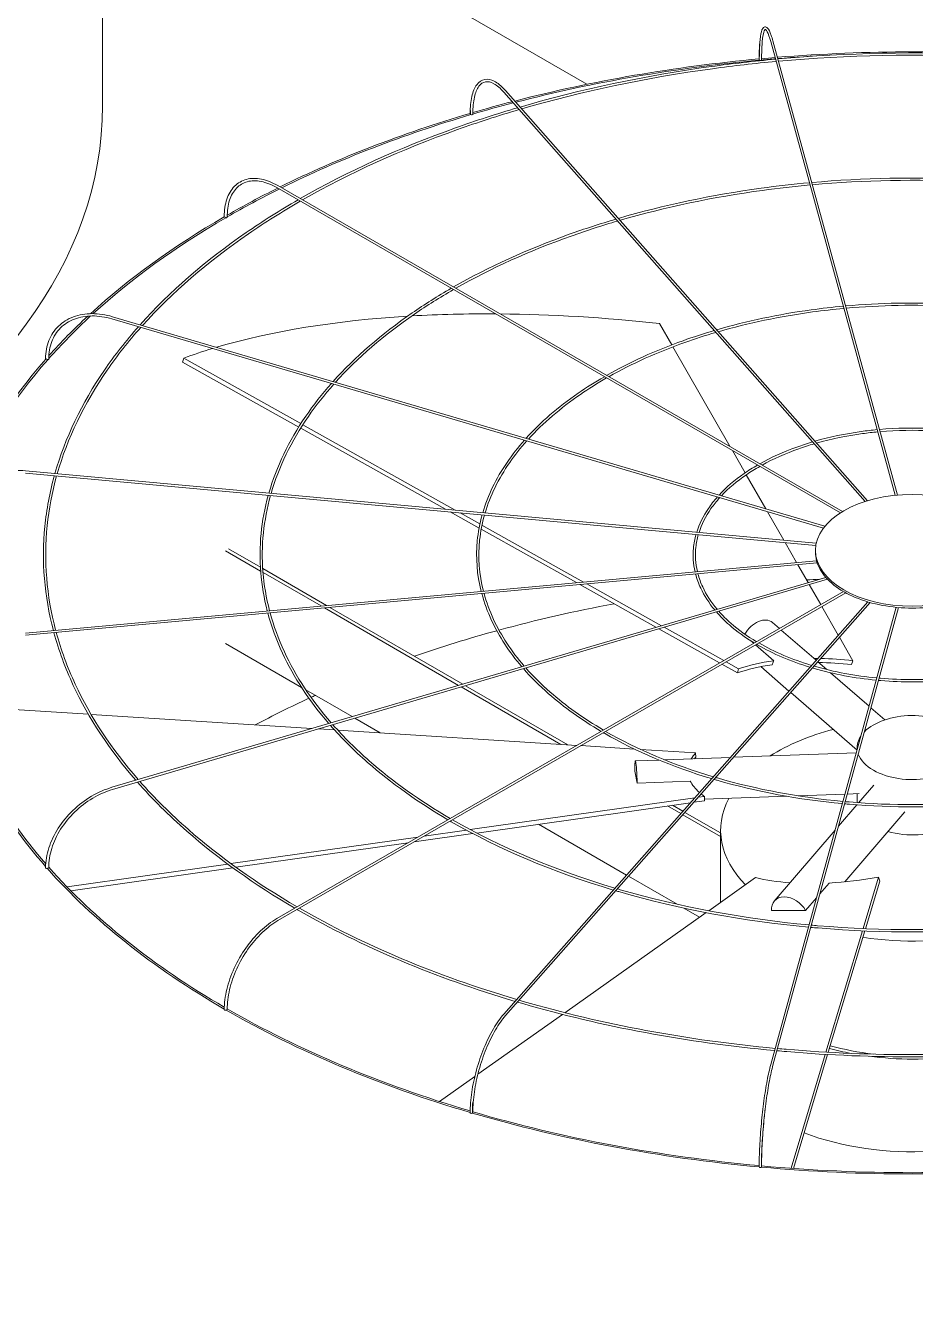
# Model space of a CAD drawing. Header units: millimetres. Extents: x -312439 to 477422, y -331570 to 212570.
# Drawn here: x 365807 to 366767, y 105872 to 107253 of the extents above; entities that cross this region are included whole.
import ezdxf

# ---------------------------------------------------------------- set-up
doc = ezdxf.new("R2010")
doc.units = ezdxf.units.MM

msp = doc.modelspace()

# ---------------------------------------------------------------- linework, layer by layer
at = {"color": 3, "linetype": 'Continuous', "lineweight": 0, "extrusion": (-1.11022e-16, 0.816497, 0.57735)}
for p, q in [((365890.239, 107165.917), (365890.239, 107728.805)), ((365890.239, 107490.899), (366412.892, 107189.145)), ((366745.519, 106745.569), (366611.164, 107235.327)), ((366613.526, 107235.975), (366747.994, 106745.807)), ((366715.683, 106739.705), (366325.006, 107182.387)), ((366713.119, 106738.908), (366323.169, 107180.766)), ((366078.268, 107077.659), (366686.319, 106726.6)), ((366688.684, 106728.063), (366079.493, 107079.78)), ((365900.381, 106935.974), (366668.007, 106710.158)), ((366669.643, 106712.23), (365901.073, 106938.324)), ((366504.465, 106907.978), (366491.255, 106931.039)), ((365976.632, 106889.422), (365977.867, 106893.71)), ((365977.867, 106893.71), (366104.192, 106822.907)), ((366567.43, 106798.069), (366505.698, 106905.827)), ((366101.865, 106819.231), (365976.632, 106889.422)), ((366260.136, 106730.523), (366104.004, 106818.032)), ((366106.332, 106821.707), (366270.753, 106729.552)), ((366583.594, 106769.855), (366569.851, 106793.843)), ((365806.955, 106769.503), (366659.809, 106691.516)), ((366660.266, 106693.934), (365807.178, 106771.943)), ((366605.856, 106730.995), (366584.815, 106767.722)), ((366296.491, 106710.147), (366265.381, 106727.583)), ((366625.253, 106697.135), (366607.615, 106727.924)), ((366275.997, 106726.613), (366297.384, 106714.626)), ((366299.622, 106713.371), (366409.094, 106652.014)), ((366401.456, 106651.315), (366298.75, 106708.881)), ((366022.736, 106685.734), (366060.795, 106663.76)), ((366060.524, 106667.917), (366026.2, 106687.734)), ((366639.056, 106673.042), (366626.74, 106694.54)), ((366659.399, 106684.18), (366659.399, 106686.18)), ((365806.955, 106596.952), (366660.613, 106675.014)), ((365807.178, 106594.513), (366661.336, 106672.62)), ((366131.962, 106626.672), (366063.065, 106666.449)), ((366063.367, 106662.275), (366125.981, 106626.125)), ((366651.44, 106651.424), (366640.395, 106670.705)), ((366670.562, 106657.049), (365900.381, 106430.482)), ((365901.073, 106428.132), (366672.401, 106655.037)), ((366487.374, 106603.16), (366405.229, 106649.201)), ((366412.867, 106649.899), (366493.2, 106604.874)), ((366665.089, 106627.599), (366652.692, 106649.239)), ((366078.268, 106288.797), (366689.606, 106641.753)), ((366692.082, 106640.355), (366079.493, 106286.676)), ((366323.169, 106185.69), (366715.825, 106630.614)), ((366129.659, 106624.002), (366274.316, 106540.484)), ((366278.906, 106541.834), (366135.64, 106624.549)), ((366718.428, 106629.861), (366325.006, 106184.069)), ((366746.562, 106624.687), (366611.164, 106131.128)), ((366613.526, 106130.48), (366749.041, 106624.464)), ((366684.013, 106594.567), (366666.307, 106625.473)), ((366496.188, 106603.199), (366560.447, 106567.183)), ((366613.039, 106608.288), (366620.478, 106601.842)), ((366556.07, 106564.656), (366490.361, 106601.485)), ((366622.437, 106600.145), (366660.118, 106567.491)), ((366699.737, 106567.119), (366685.299, 106592.322)), ((366104.991, 106538.243), (366022.736, 106585.734)), ((366589.841, 106588.436), (366592.806, 106585.866)), ((366594.765, 106584.168), (366614.494, 106567.072)), ((366575.307, 106553.875), (366558.556, 106563.263)), ((366562.933, 106565.79), (366576.543, 106558.162)), ((366661.969, 106565.887), (366671.549, 106557.584)), ((366698.501, 106562.832), (366699.737, 106567.119)), ((366575.307, 106553.875), (366576.543, 106558.162)), ((366600.454, 106560.687), (366630.859, 106534.338)), ((366675.571, 106554.099), (366717.282, 106517.953)), ((366159.575, 106506.73), (366109.729, 106535.508)), ((366277.246, 106538.792), (366384.594, 106476.815)), ((366392.382, 106476.318), (366281.835, 106540.142)), ((366632.711, 106532.734), (366704.314, 106470.684)), ((365874.901, 106509.325), (365788.739, 106514.82)), ((366116.099, 106493.94), (365877.844, 106509.137)), ((366719.334, 106516.175), (366734.27, 106503.232)), ((366140.477, 106492.385), (366123.232, 106493.485)), ((366189.877, 106489.235), (366162.504, 106505.038)), ((366402.001, 106475.705), (366143.997, 106492.161)), ((366464.036, 106471.748), (366406.413, 106475.423)), ((366530.148, 106467.531), (366470.679, 106471.324)), ((366530.243, 106462.864), (366530.148, 106467.531)), ((366571.075, 106462.894), (366703.524, 106467.803)), ((366704.429, 106473.32), (366704.429, 106471.102)), ((366465.152, 106458.968), (366490.629, 106459.912)), ((366496.581, 106460.133), (366567.697, 106462.769)), ((366467.192, 106435.039), (366464.56, 106448.046)), ((366524.42, 106437.16), (366467.192, 106435.039)), ((366693.828, 106423.198), (366706.748, 106423.677)), ((366704.429, 106423.591), (366704.429, 106413.921)), ((366705.962, 106413.809), (366722.307, 106432.88)), ((366287.001, 106384.754), (366529.241, 106419.193)), ((366524.517, 106413.84), (366293.988, 106381.066)), ((366499.764, 106410.321), (366514.105, 106402.042)), ((366516.443, 106404.692), (366505.323, 106411.112)), ((366539.726, 106416.003), (366528.253, 106414.372)), ((366532.976, 106419.724), (366539.631, 106420.67)), ((366539.726, 106416.003), (366539.631, 106420.67)), ((366539.696, 106417.485), (366628.591, 106420.78)), ((366640.85, 106421.234), (366691.261, 106423.103)), ((366684.327, 106388.564), (366703.981, 106411.498)), ((366516.269, 106400.792), (366557.151, 106377.189)), ((366557.151, 106381.189), (366518.607, 106403.442)), ((366691.038, 106328.45), (366755.88, 106404.107)), ((366237.075, 106377.656), (366282.911, 106384.173)), ((366455.641, 106335.796), (366360.782, 106390.563)), ((366557.151, 106306.32), (366557.151, 106384.082)), ((366614.949, 106307.614), (366680.591, 106384.205)), ((366028.802, 106348.046), (366230.576, 106376.732)), ((366219.82, 106370.522), (366034.188, 106344.131)), ((366289.835, 106380.476), (366226.319, 106371.446)), ((365851.966, 106322.906), (366025.34, 106347.554)), ((366030.693, 106343.634), (365855.997, 106318.798)), ((366510.415, 106304.172), (366457.805, 106334.546)), ((366594.736, 106332.942), (366544.243, 106297.177)), ((366664.298, 106315.554), (366674.251, 106327.167)), ((366710.775, 106277.982), (366727.413, 106333.468)), ((366728.744, 106329.276), (366713.33, 106277.873)), ((366728.744, 106329.276), (366727.413, 106333.468)), ((366534.493, 106290.271), (366517.429, 106300.122)), ((366648.818, 106297.493), (366660.562, 106311.195)), ((366541.471, 106295.213), (366389.009, 106187.22)), ((366611.991, 106297.347), (366648.818, 106297.493)), ((366670.789, 106144.636), (366710.049, 106275.562)), ((366712.604, 106275.452), (366673.333, 106144.491)), ((366386.382, 106185.359), (366295.261, 106120.815)), ((366633.21, 106019.314), (366670.066, 106142.225)), ((366672.61, 106142.079), (366635.742, 106019.132)), ((366291.936, 106118.46), (366253.698, 106091.374))]:
    msp.add_line(p, q, dxfattribs=at)
at = {"color": 3, "linetype": 'Continuous', "lineweight": 0}
for centre, major_axis, ratio, start_param, end_param in [((366764.325, 106618.645), (-1048.768, 0), 0.57735027, 4.57359934, 4.85199434), ((366764.325, 106618.645), (-1048.768, 0), 0.57735027, 4.87097639, 5.13416564), ((366764.325, 106618.645), (-1046.319, 0), 0.57735027, 4.87108521, 5.13404975), ((366599.924, 107216.098), (1.225, 0), 0.57735027, 3.14159265, 3.70729107), ((366600.115, 107215.399), (1.225, 0.004), 0.56474576, 3.29698969, 4.86778602), ((366600.115, 107215.399), (1.225, 0.004), 0.56474576, 4.86778602, 6.28318531), ((366764.325, 106618.645), (-1046.319, 0), 0.57735027, 4.85435141, 4.86879705), ((366764.325, 106618.645), (-1048.768, 0), 0.57735027, 4.85438672, 4.86842813), ((366764.325, 106618.645), (-1046.319, 0), 0.57735027, 4.79833842, 4.85195343), ((366764.325, 106618.645), (-1048.768, 0), 0.57735027, 5.13694439, 5.18189128), ((366764.325, 106618.645), (-1046.319, 0), 0.57735027, 5.13683502, 5.18307763), ((364841.471, 107165.917), (-1048.768, 0), 0.57735027, 0, 3.14159265), ((366764.325, 106618.645), (-1048.768, 0), 0.57735027, 5.18510484, 5.42093263), ((366764.325, 106618.645), (-1046.319, 0), 0.57735027, 5.18527527, 5.42075236), ((366288.039, 107157.59), (1.225, 0), 0.57735027, 3.14159265, 4.134446), ((366288.595, 107156.96), (1.225, 0.01), 0.56597275, 3.60793822, 5.17873454), ((366288.595, 107156.96), (1.225, 0.01), 0.56597275, 5.17873454, 6.28318531), ((366764.325, 106618.645), (-1046.319, 0), 0.57735027, 5.42407254, 5.49730565), ((366764.325, 106618.645), (-1048.768, 0), 0.57735027, 5.42424502, 5.49496708), ((366764.325, 106618.645), (-1048.768, 0), 0.57735027, 5.49938311, 5.72060344), ((366764.325, 106618.645), (-1046.319, 0), 0.57735027, 5.49937067, 5.71908805), ((366022.733, 107046.303), (1.225, 0), 0.57735027, 3.14159265, 4.45055499), ((366023.6, 107045.803), (1.225, 0.016), 0.56830663, 3.91933875, 5.49013508), ((366023.6, 107045.803), (1.225, 0.016), 0.56830663, 5.49013508, 6.28318531), ((366764.325, 106618.645), (-1046.319, 0), 0.57735027, 5.72402786, 5.81143896), ((366764.325, 106618.645), (-1048.768, 0), 0.57735027, 5.72583618, 5.80677108), ((366765.56, 106452.221), (-971.388, 279.904), 0.41303809, 5.42335715, 5.70815224), ((366765.56, 106452.221), (-971.388, 279.904), 0.41303809, 5.31032739, 5.41762277), ((366765.56, 106452.221), (-971.388, 279.904), 0.41303809, 5.11506512, 5.30461302), ((366764.325, 106618.645), (-1048.768, 0), 0.57735027, 5.81359811, 6.07011802), ((365829.978, 106893.129), (1.225, 0), 0.57735027, 3.14159265, 4.76471425), ((365831.069, 106892.808), (1.225, 0.021), 0.57151893, 5.8022509, 6.28318531), ((366765.56, 106452.221), (-971.388, 279.904), 0.41303809, 5.71506764, 5.76687966), ((366764.325, 106618.645), (-1046.319, 0), 0.57735027, 5.81336511, 6.06128621), ((365831.069, 106892.808), (1.225, 0.021), 0.57151893, 4.23145457, 5.8022509), ((366763.892, 106684.18), (-104.492, 0), 0.57735027, 0, 0.1535113), ((366763.892, 106684.18), (-104.492, 0), 0.57735027, 0.16064797, 0.46767057), ((366764.325, 106053.757), (1046.319, 0), 0.57735027, 1.66704137, 1.68043487), ((366763.892, 106684.18), (-104.492, 0), 0.57735027, 0.47480723, 0.78182983), ((366763.892, 106684.18), (-104.492, 0), 0.57735027, 0.7889665, 1.0959891), ((366763.892, 106684.18), (-104.492, 0), 0.57735027, 1.10312576, 1.41014836), ((366764.325, 106053.757), (1046.319, 0), 0.57735027, 1.88378363, 2.01152702), ((366763.892, 106684.18), (-104.492, 0), 0.57735027, 1.41728503, 1.72430763), ((366598.561, 106591.581), (-14.478, -16.707), 0.67950023, 3.14159265, 5.02860292), ((366764.325, 106053.757), (1046.319, 0), 0.57735027, 2.01409491, 2.11046953), ((366764.325, 106447.933), (-233.097, 67.167), 0.41303809, 5.53223376, 5.76687966), ((366765.56, 106452.221), (233.097, -67.167), 0.41303809, 2.38836611, 2.62528701), ((366765.56, 106452.221), (233.097, -67.167), 0.41303809, 2.14647482, 2.1667574), ((366764.325, 106447.933), (-233.097, 67.167), 0.41303809, 5.11506512, 5.27837519), ((366765.56, 106452.221), (233.097, -67.167), 0.41303809, 1.97347247, 2.1313259), ((366764.325, 106618.645), (-1048.768, 0), 0.57735027, 0.1585854, 0.46892864), ((366764.325, 106618.645), (-1046.319, 0), 0.57735027, 0.15790655, 0.46457773), ((366764.325, 106053.757), (1046.319, 0), 0.57735027, 2.24276735, 2.31574628), ((366764.325, 106053.757), (1046.319, 0), 0.57735027, 2.23436866, 2.24000128), ((366764.325, 106473.32), (-59.895, 0), 0.57735027, 3.69756416, 5.76575409), ((366764.325, 106384.082), (-207.174, 0), 0.57735027, 5.13902547, 5.54737639), ((366764.325, 106473.32), (-59.895, 0), 0.57735027, 5.91432374, 6.33788761), ((366764.23, 106452.601), (-242.531, -4.942), 0.30331876, 6.01219977, 6.09914028), ((366764.325, 106473.32), (-59.895, 0), 0.57735027, 0.20327195, 0.78539816), ((366764.325, 106473.32), (-59.895, 0), 0.57735027, 0.78539816, 2.89978042), ((366465.971, 106436.875), (-0.819, 22.092), 0.05230802, 4.627231, 7.32191967), ((366764.325, 106447.933), (-242.531, -4.942), 0.30331876, 6.01219977, 6.0333648), ((366764.23, 106452.601), (-242.531, -4.942), 0.30331876, 0.14390811, 0.31767721), ((366764.23, 106452.601), (-242.531, -4.942), 0.30331876, 0.34103276, 0.38082901), ((366764.325, 106384.082), (-207.174, 0), 0.57735027, 5.99169836, 6.79713651), ((366764.325, 106413.698), (-59.895, 0), 0.57735027, 1.1079301, 2.23846982), ((365829.978, 106343.661), (1.225, 0), 0.57735027, 3.14159265, 5.70719205), ((366764.325, 106618.645), (-1048.768, 0), 0.57735027, 0.4725868, 0.78374969), ((365831.069, 106343.982), (1.225, 0.021), 0.58304212, 5.17373692, 6.28318531), ((366764.325, 106618.645), (-1046.319, 0), 0.57735027, 0.47175253, 0.78145685), ((366762.994, 106452.125), (-231.216, -73.381), 0.44048996, 0.62708313, 0.83556185), ((366762.994, 106452.125), (-231.216, -73.381), 0.44048996, 1.04197677, 1.27889767), ((366631.735, 106293.228), (16.786, -14.386), 0.73180825, 1.0914656, 3.78615427), ((366764.325, 106384.082), (-207.174, 0), 0.57735027, 1.30817895, 1.9425337), ((366022.733, 106190.487), (1.225, 0), 0.57735027, 3.14159265, 6.02135132), ((366764.325, 106618.645), (-1048.768, 0), 0.57735027, 0.78656596, 1.09808088), ((366023.6, 106190.987), (1.225, 0.017), 0.58625442, 5.48989346, 6.28318531), ((366764.325, 106618.645), (-1046.319, 0), 0.57735027, 0.78587838, 1.09689941), ((366764.325, 106259.577), (-212.072, 0), 0.57735027, 1.13383327, 1.25213937), ((366764.325, 106259.577), (-207.174, 0), 0.57735027, 1.12739667, 1.36460952), ((366764.325, 106259.577), (-212.072, 0), 0.57735027, 1.3476903, 1.79509044), ((366288.039, 106079.2), (-1.225, 0), 0.57735027, 0, 3.14159265), ((366764.325, 106618.645), (-1048.768, 0), 0.57735027, 1.10054445, 1.41220862), ((366288.595, 106079.83), (-1.225, -0.011), 0.58858829, 2.66526492, 3.14159265), ((366764.325, 106618.645), (-1046.319, 0), 0.57735027, 1.10010535, 1.41183726), ((366764.325, 106159.577), (-212.072, 0), 0.57735027, 0.98594125, 2.34464399), ((366764.325, 106055.757), (-1048.768, 0), 0.57735027, 0, 2.90126348), ((366599.924, 106020.692), (-1.225, 0), 0.57735027, 0, 3.14159265), ((366764.325, 106618.645), (-1048.768, 0), 0.57735027, 1.41453598, 1.72626058), ((366600.115, 106021.391), (-1.225, -0.004), 0.58981528, 2.98275574, 3.14159265), ((366764.325, 106618.645), (-1046.319, 0), 0.57735027, 1.41438895, 1.72636573)]:
    msp.add_ellipse(centre, major_axis=major_axis, ratio=ratio, start_param=start_param, end_param=end_param, dxfattribs=at)
msp.add_ellipse((366763.892, 106686.18), major_axis=(-104.492, 0), ratio=0.57735027, dxfattribs=at)
for points, knots in [([(366598.699, 107216.098), (366598.699, 107222.912), (366598.905, 107228.978), (366599.717, 107239.051), (366600.314, 107243.047), (366601.921, 107248.734), (366602.823, 107250.795), (366605.963, 107251.257), (366606.957, 107250.666), (366609.161, 107248.325), (366610.391, 107245.707), (366612.309, 107240.182), (366612.919, 107238.191), (366613.526, 107235.975)], [4.71238898, 4.71238898, 4.71238898, 4.71238898, 5.02654825, 5.02654825, 5.34070751, 5.34070751, 5.65486678, 5.65486678, 5.82360284, 5.82360284, 6.1377621, 6.1377621, 6.28318531, 6.28318531, 6.28318531, 6.28318531]), ([(366600.226, 107240.638), (366600.19, 107240.395), (366600.154, 107240.148), (366599.547, 107235.801), (366599.169, 107230.588), (366598.917, 107221.64), (366598.881, 107218.598), (366598.891, 107215.398)], [7.384497053, 7.384497053, 7.384497053, 7.384497053, 7.403952931, 7.403952931, 7.721220971, 7.721220971, 7.869487909, 7.869487909, 7.869487909, 7.869487909]), ([(366611.164, 107235.327), (366609.891, 107239.967), (366608.615, 107243.533), (366606.39, 107247.856), (366605.393, 107248.455), (366605.287, 107248.455), (366604.468, 107247.86), (366603.059, 107243.202), (366602.482, 107239.802), (366601.639, 107230.829), (366601.391, 107225.11), (366601.339, 107217.558), (366601.337, 107216.49), (366601.34, 107215.403)], [0, 0, 0, 0, 0.31526689, 0.31526689, 0.60947257, 0.60947257, 0.92674061, 0.92674061, 1.22083726, 1.22083726, 1.53563039, 1.53563039, 1.5863402, 1.5863402, 1.5863402, 1.5863402]), ([(366908.902, 107216.457), (366887.657, 107218.378), (366866.298, 107219.877), (366769.597, 107224.721), (366693.531, 107223.209), (366618.881, 107216.457)], [3.771589677, 3.771589677, 3.771589677, 3.771589677, 3.840445898, 3.840445898, 4.082391957, 4.082391957, 4.082391957, 4.082391957]), ([(366616.403, 107216.231), (366593.106, 107214.086), (366569.949, 107211.434), (366475.581, 107198.469), (366406.171, 107183.789), (366340.666, 107164.641)], [4.085069591, 4.085069591, 4.085069591, 4.085069591, 4.160608173, 4.160608173, 4.395665913, 4.395665913, 4.395665913, 4.395665913]), ([(366617.061, 107213.831), (366594.03, 107211.718), (366571.136, 107209.107), (366477.149, 107196.265), (366407.854, 107181.666), (366342.457, 107162.612)], [4.084600117, 4.084600117, 4.084600117, 4.084600117, 4.159387709, 4.159387709, 4.39434399, 4.39434399, 4.39434399, 4.39434399]), ([(366908.244, 107214.057), (366887.452, 107215.931), (366866.55, 107217.401), (366770.299, 107222.273), (366694.21, 107220.79), (366619.539, 107214.057)], [3.7720633, 3.7720633, 3.7720633, 3.7720633, 3.839550132, 3.839550132, 4.081918334, 4.081918334, 4.081918334, 4.081918334]), ([(366286.814, 107157.59), (366286.814, 107164.451), (366287.416, 107170.646), (366289.802, 107181.148), (366291.58, 107185.459), (366296.303, 107191.798), (366299.298, 107193.822), (366305.858, 107194.96), (366309.296, 107194.267), (366316.548, 107190.586), (366320.406, 107187.443), (366324.502, 107182.952), (366324.754, 107182.672), (366325.006, 107182.387)], [4.71238898, 4.71238898, 4.71238898, 4.71238898, 5.02654825, 5.02654825, 5.34070751, 5.34070751, 5.65486678, 5.65486678, 5.94845155, 5.94845155, 6.26261081, 6.26261081, 6.28318531, 6.28318531, 6.28318531, 6.28318531]), ([(366323.169, 107180.766), (366319.513, 107184.908), (366315.881, 107187.971), (366309.15, 107191.658), (366306.087, 107192.284), (366300.722, 107191.344), (366298.334, 107189.768), (366294.226, 107184.174), (366292.56, 107180.156), (366290.352, 107170.144), (366289.792, 107164.182), (366289.817, 107157.355), (366289.818, 107157.163), (366289.82, 107156.971)], [0, 0, 0, 0, 0.31464476, 0.31464476, 0.6289116, 0.6289116, 0.94617964, 0.94617964, 1.26344768, 1.26344768, 1.5772832, 1.5772832, 1.5863402, 1.5863402, 1.5863402, 1.5863402]), ([(366338.071, 107163.88), (366315.254, 107157.159), (366292.914, 107149.897), (366210.523, 107120.484), (366154.208, 107094.84), (366103.63, 107065.844)], [4.398772282, 4.398772282, 4.398772282, 4.398772282, 4.480777933, 4.480777933, 4.708868502, 4.708868502, 4.708868502, 4.708868502]), ([(366339.86, 107161.853), (366317.139, 107155.181), (366294.891, 107147.974), (366212.734, 107118.747), (366156.55, 107093.251), (366106.085, 107064.427)], [4.39745622, 4.39745622, 4.39745622, 4.39745622, 4.479217897, 4.479217897, 4.707006068, 4.707006068, 4.707006068, 4.707006068]), ([(366287.407, 107161.008), (366287.385, 107160.192), (366287.371, 107159.364), (366287.365, 107158.007), (366287.366, 107157.484), (366287.37, 107156.957)], [7.8059806913, 7.8059806913, 7.8059806913, 7.8059806913, 7.8451401512, 7.8451401512, 7.8694167814, 7.8694167814, 7.8694167814, 7.8694167814]), ([(366021.509, 107046.303), (366021.509, 107053.203), (366022.454, 107059.584), (366026.188, 107070.698), (366028.981, 107075.433), (366036.174, 107082.713), (366040.568, 107085.256), (366050.438, 107087.862), (366055.904, 107087.93), (366067.362, 107085.654), (366073.358, 107083.303), (366079.387, 107079.841), (366079.44, 107079.811), (366079.493, 107079.78)], [3.14159265, 3.14159265, 3.14159265, 3.14159265, 3.45575192, 3.45575192, 3.76991118, 3.76991118, 4.08269654, 4.08269654, 4.39544819, 4.39544819, 4.70960746, 4.70960746, 4.71238898, 4.71238898, 4.71238898, 4.71238898]), ([(366872.335, 107083.161), (366856.487, 107084.59), (366840.553, 107085.704), (366768.239, 107089.321), (366711.318, 107088.196), (366655.448, 107083.161)], [3.772165081, 3.772165081, 3.772165081, 3.772165081, 3.840593344, 3.840593344, 4.081816553, 4.081816553, 4.081816553, 4.081816553]), ([(366871.677, 107080.761), (366856.281, 107082.143), (366840.806, 107083.228), (366768.94, 107086.872), (366711.996, 107085.777), (366656.106, 107080.761)], [3.772797592, 3.772797592, 3.772797592, 3.772797592, 3.839399606, 3.839399606, 4.081184042, 4.081184042, 4.081184042, 4.081184042]), ([(366078.268, 107077.659), (366072.518, 107080.978), (366066.793, 107083.22), (366055.995, 107085.36), (366050.93, 107085.261), (366041.926, 107082.806), (366037.98, 107080.457), (366031.49, 107073.684), (366028.947, 107069.25), (366025.567, 107058.662), (366024.735, 107052.512), (366024.824, 107045.819)], [1.57079633, 1.57079633, 1.57079633, 1.57079633, 1.88806437, 1.88806437, 2.20533241, 2.20533241, 2.52260045, 2.52260045, 2.83986849, 2.83986849, 3.15713653, 3.15713653, 3.15713653, 3.15713653]), ([(366652.97, 107082.936), (366635.51, 107081.325), (366618.156, 107079.335), (366547.604, 107069.633), (366495.746, 107058.678), (366446.784, 107044.398)], [4.085383912, 4.085383912, 4.085383912, 4.085383912, 4.160809561, 4.160809561, 4.394762921, 4.394762921, 4.394762921, 4.394762921]), ([(366653.628, 107080.536), (366636.434, 107078.957), (366619.342, 107077.008), (366549.173, 107067.429), (366497.429, 107056.554), (366448.576, 107042.368)], [4.084758769, 4.084758769, 4.084758769, 4.084758769, 4.159183124, 4.159183124, 4.392998475, 4.392998475, 4.392998475, 4.392998475]), ([(366101.176, 107064.432), (366081.642, 107053.15), (366062.97, 107041.368), (366000.886, 106998.535), (365962.408, 106965.089), (365930.738, 106929.597)], [4.712563603, 4.712563603, 4.712563603, 4.712563603, 4.800982872, 4.800982872, 5.022068239, 5.022068239, 5.022068239, 5.022068239]), ([(366103.627, 107063.018), (366084.136, 107051.803), (366065.506, 107040.091), (366003.464, 106997.459), (365964.998, 106964.153), (365933.34, 106928.832)], [4.710711416, 4.710711416, 4.710711416, 4.710711416, 4.799012884, 4.799012884, 5.020261931, 5.020261931, 5.020261931, 5.020261931]), ([(366444.189, 107043.637), (366427.036, 107038.582), (366410.242, 107033.121), (366348.679, 107011.131), (366306.67, 106992.021), (366268.903, 106970.424)], [4.398901247, 4.398901247, 4.398901247, 4.398901247, 4.481035777, 4.481035777, 4.70761983, 4.70761983, 4.70761983, 4.70761983]), ([(366445.978, 107041.609), (366428.92, 107036.605), (366412.218, 107031.198), (366350.891, 107009.393), (366309.013, 106990.431), (366271.36, 106969.005)], [4.397147207, 4.397147207, 4.397147207, 4.397147207, 4.478956818, 4.478956818, 4.705132161, 4.705132161, 4.705132161, 4.705132161]), ([(366266.448, 106969.013), (366251.725, 106960.51), (366237.653, 106951.628), (366191.294, 106919.623), (366162.628, 106894.74), (366138.978, 106868.338)], [4.712541759, 4.712541759, 4.712541759, 4.712541759, 4.801308866, 4.801308866, 5.020482203, 5.020482203, 5.020482203, 5.020482203]), ([(366268.899, 106967.598), (366254.219, 106959.162), (366240.189, 106950.351), (366193.874, 106918.546), (366165.22, 106893.803), (366141.582, 106867.572)], [4.710072273, 4.710072273, 4.710072273, 4.710072273, 4.798683598, 4.798683598, 5.018063384, 5.018063384, 5.018063384, 5.018063384]), ([(366689.524, 106949.685), (366677.907, 106948.609), (366666.359, 106947.281), (366619.616, 106940.842), (366585.298, 106933.607), (366552.871, 106924.19)], [4.086037534, 4.086037534, 4.086037534, 4.086037534, 4.161210359, 4.161210359, 4.393038284, 4.393038284, 4.393038284, 4.393038284]), ([(366835.781, 106949.911), (366825.324, 106950.846), (366814.814, 106951.577), (366766.877, 106953.966), (366729.096, 106953.228), (366692.003, 106949.911)], [3.773286698, 3.773286698, 3.773286698, 3.773286698, 3.840886477, 3.840886477, 4.080694936, 4.080694936, 4.080694936, 4.080694936]), ([(366835.122, 106947.51), (366825.119, 106948.399), (366815.066, 106949.101), (366767.578, 106951.517), (366729.774, 106950.809), (366692.661, 106947.51)], [3.774238416, 3.774238416, 3.774238416, 3.774238416, 3.839097695, 3.839097695, 4.079743218, 4.079743218, 4.079743218, 4.079743218]), ([(365828.753, 106893.129), (365828.753, 106900.058), (365829.951, 106906.657), (365834.653, 106918.534), (365838.157, 106923.808), (365847.12, 106932.476), (365852.573, 106935.866), (365864.857, 106940.431), (365871.684, 106941.606), (365886.036, 106941.658), (365893.56, 106940.534), (365901.073, 106938.324)], [4.71238898, 4.71238898, 4.71238898, 4.71238898, 5.02654825, 5.02654825, 5.34070751, 5.34070751, 5.65486678, 5.65486678, 5.96902604, 5.96902604, 6.28318531, 6.28318531, 6.28318531, 6.28318531]), ([(365900.381, 106935.974), (365893.119, 106938.111), (365885.87, 106939.178), (365872.133, 106939.085), (365865.648, 106937.926), (365854.08, 106933.526), (365848.998, 106930.288), (365840.7, 106922.056), (365837.484, 106917.061), (365833.223, 106905.77), (365832.182, 106899.473), (365832.294, 106892.828)], [0, 0, 0, 0, 0.31726804, 0.31726804, 0.63453608, 0.63453608, 0.95180412, 0.95180412, 1.26907216, 1.26907216, 1.5863402, 1.5863402, 1.5863402, 1.5863402]), ([(366690.183, 106947.286), (366678.83, 106946.241), (366667.545, 106944.954), (366621.185, 106938.637), (366586.982, 106931.482), (366554.663, 106922.158)], [4.08510236, 4.08510236, 4.08510236, 4.08510236, 4.158773218, 4.158773218, 4.390386282, 4.390386282, 4.390386282, 4.390386282]), ([(365928.941, 106927.573), (365915.453, 106912.3), (365903.22, 106896.656), (365867.664, 106844.747), (365849.712, 106807.241), (365838.863, 106769.045)], [5.026267439, 5.026267439, 5.026267439, 5.026267439, 5.121193451, 5.121193451, 5.33524268, 5.33524268, 5.33524268, 5.33524268]), ([(365931.536, 106926.809), (365918.15, 106911.719), (365906.001, 106896.267), (365870.315, 106844.531), (365852.249, 106807.008), (365841.345, 106768.818)], [5.024480731, 5.024480731, 5.024480731, 5.024480731, 5.118801023, 5.118801023, 5.334410373, 5.334410373, 5.334410373, 5.334410373]), ([(366550.274, 106923.43), (366538.796, 106920.045), (366527.559, 106916.387), (366486.819, 106901.818), (366459.103, 106889.235), (366434.138, 106875.025)], [4.399235311, 4.399235311, 4.399235311, 4.399235311, 4.481549286, 4.481549286, 4.705249353, 4.705249353, 4.705249353, 4.705249353]), ([(366552.063, 106921.403), (366540.681, 106918.068), (366529.536, 106914.464), (366489.032, 106900.08), (366461.448, 106887.643), (366436.598, 106873.605)], [4.396606667, 4.396606667, 4.396606667, 4.396606667, 4.478434088, 4.478434088, 4.701505316, 4.701505316, 4.701505316, 4.701505316]), ([(366137.177, 106866.315), (366126.982, 106854.776), (366117.739, 106842.952), (366091.209, 106804.176), (366077.833, 106776.316), (366069.676, 106747.939)], [5.026073872, 5.026073872, 5.026073872, 5.026073872, 5.121589201, 5.121589201, 5.333322518, 5.333322518, 5.333322518, 5.333322518]), ([(366139.773, 106865.551), (366129.679, 106854.194), (366120.52, 106842.563), (366093.862, 106803.96), (366080.373, 106776.083), (366072.16, 106747.712)], [5.023689806, 5.023689806, 5.023689806, 5.023689806, 5.118400985, 5.118400985, 5.332193335, 5.332193335, 5.332193335, 5.332193335]), ([(366431.68, 106873.616), (366421.782, 106867.899), (366412.325, 106861.925), (366381.687, 106840.746), (366362.822, 106824.413), (366347.188, 106807.088)], [4.712617693, 4.712617693, 4.712617693, 4.712617693, 4.801958432, 4.801958432, 5.017472679, 5.017472679, 5.017472679, 5.017472679]), ([(366434.131, 106872.201), (366424.277, 106866.551), (366414.861, 106860.648), (366384.27, 106839.669), (366365.418, 106823.476), (366349.798, 106806.32)], [4.708914423, 4.708914423, 4.708914423, 4.708914423, 4.798024648, 4.798024648, 5.013814843, 5.013814843, 5.013814843, 5.013814843]), ([(366726.079, 106816.434), (366720.304, 106815.893), (366714.563, 106815.227), (366691.628, 106812.051), (366674.85, 106808.536), (366658.959, 106803.98)], [4.08798608, 4.08798608, 4.08798608, 4.08798608, 4.162397179, 4.162397179, 4.387898946, 4.387898946, 4.387898946, 4.387898946]), ([(366726.737, 106814.036), (366721.227, 106813.525), (366715.749, 106812.901), (366693.198, 106809.845), (366676.537, 106806.409), (366660.755, 106801.944)], [4.086130867, 4.086130867, 4.086130867, 4.086130867, 4.157537531, 4.157537531, 4.382563309, 4.382563309, 4.382563309, 4.382563309]), ([(366799.226, 106816.659), (366794.163, 106817.102), (366789.075, 106817.449), (366765.516, 106818.612), (366746.874, 106818.261), (366728.557, 106816.659)], [3.776630452, 3.776630452, 3.776630452, 3.776630452, 3.841752063, 3.841752063, 4.077351182, 4.077351182, 4.077351182, 4.077351182]), ([(366798.567, 106814.257), (366793.958, 106814.655), (366789.328, 106814.974), (366766.218, 106816.162), (366747.553, 106815.841), (366729.216, 106814.257)], [3.778551419, 3.778551419, 3.778551419, 3.778551419, 3.838185012, 3.838185012, 4.075430215, 4.075430215, 4.075430215, 4.075430215]), ([(366345.381, 106805.066), (366338.49, 106797.272), (366332.249, 106789.282), (366314.744, 106763.637), (366305.942, 106745.407), (366300.482, 106726.833)], [5.025838542, 5.025838542, 5.025838542, 5.025838542, 5.122377625, 5.122377625, 5.329668134, 5.329668134, 5.329668134, 5.329668134]), ([(366347.979, 106804.302), (366341.189, 106796.69), (366335.031, 106788.893), (366317.4, 106763.422), (366308.485, 106745.175), (366302.969, 106726.606)], [5.022258505, 5.022258505, 5.022258505, 5.022258505, 5.117600339, 5.117600339, 5.327918781, 5.327918781, 5.327918781, 5.327918781]), ([(366656.36, 106803.223), (366650.558, 106801.508), (366644.878, 106799.653), (366624.958, 106792.506), (366611.536, 106786.447), (366599.378, 106779.624)], [4.400230759, 4.400230759, 4.400230759, 4.400230759, 4.483072665, 4.483072665, 4.698193224, 4.698193224, 4.698193224, 4.698193224]), ([(366658.149, 106801.195), (366652.442, 106799.53), (366646.855, 106797.73), (366627.176, 106790.766), (366613.889, 106784.852), (366601.85, 106778.197)], [4.394987895, 4.394987895, 4.394987895, 4.394987895, 4.476861237, 4.476861237, 4.690631098, 4.690631098, 4.690631098, 4.690631098]), ([(365727.416, 106713.062), (365727.416, 106720.006), (365728.747, 106726.836), (365733.942, 106739.579), (365737.804, 106745.489), (365747.661, 106755.803), (365753.654, 106760.206), (365767.172, 106767.089), (365774.695, 106769.568), (365790.54, 106772.376), (365798.86, 106772.703), (365807.178, 106771.943)], [4.71238898, 4.71238898, 4.71238898, 4.71238898, 5.02654825, 5.02654825, 5.34070751, 5.34070751, 5.65486678, 5.65486678, 5.96902604, 5.96902604, 6.28318531, 6.28318531, 6.28318531, 6.28318531]), ([(366596.912, 106778.22), (366591.84, 106775.288), (366586.997, 106772.223), (366572.078, 106761.869), (366563.016, 106754.084), (366555.409, 106745.835)], [4.712843699, 4.712843699, 4.712843699, 4.712843699, 4.803888031, 4.803888031, 5.008535494, 5.008535494, 5.008535494, 5.008535494]), ([(366599.365, 106776.803), (366594.336, 106773.939), (366589.533, 106770.945), (366574.669, 106760.792), (366565.626, 106753.146), (366558.036, 106745.062)], [4.705442937, 4.705442937, 4.705442937, 4.705442937, 4.796044704, 4.796044704, 5.001045495, 5.001045495, 5.001045495, 5.001045495]), ([(365838.191, 106766.647), (365833.193, 106748.545), (365829.786, 106730.294), (365824.302, 106674.514), (365827.378, 106636.814), (365837.145, 106599.713)], [5.339721085, 5.339721085, 5.339721085, 5.339721085, 5.441089183, 5.441089183, 5.648615479, 5.648615479, 5.648615479, 5.648615479]), ([(365840.67, 106766.42), (365835.752, 106748.699), (365832.371, 106730.839), (365826.691, 106675.221), (365829.738, 106637.286), (365839.618, 106599.939)], [5.338921526, 5.338921526, 5.338921526, 5.338921526, 5.438899176, 5.438899176, 5.64936187, 5.64936187, 5.64936187, 5.64936187]), ([(366069, 106745.541), (366065.205, 106731.835), (366062.623, 106718.014), (366058.552, 106676.339), (366060.791, 106648.36), (366067.935, 106620.817)], [5.339283406, 5.339283406, 5.339283406, 5.339283406, 5.441448905, 5.441448905, 5.646435094, 5.646435094, 5.646435094, 5.646435094]), ([(366071.479, 106745.314), (366067.764, 106731.989), (366065.209, 106718.559), (366060.943, 106677.045), (366063.152, 106648.831), (366070.408, 106621.043)], [5.33821232, 5.33821232, 5.33821232, 5.33821232, 5.438530423, 5.438530423, 5.647409525, 5.647409525, 5.647409525, 5.647409525]), ([(366553.586, 106743.818), (366549.999, 106739.768), (366546.759, 106735.611), (366538.275, 106723.097), (366534.053, 106714.495), (366531.306, 106705.726)], [5.025139852, 5.025139852, 5.025139852, 5.025139852, 5.124718569, 5.124718569, 5.318852702, 5.318852702, 5.318852702, 5.318852702]), ([(366556.187, 106743.053), (366552.7, 106739.185), (366549.543, 106735.222), (366540.943, 106722.883), (366536.61, 106714.265), (366533.803, 106705.498)], [5.01795641, 5.01795641, 5.01795641, 5.01795641, 5.115193837, 5.115193837, 5.315025269, 5.315025269, 5.315025269, 5.315025269]), ([(366299.796, 106724.436), (366297.211, 106715.141), (366295.46, 106705.765), (366292.801, 106678.194), (366294.208, 106659.922), (366298.744, 106641.923)], [5.33857876, 5.33857876, 5.33857876, 5.33857876, 5.442163387, 5.442163387, 5.64226325, 5.64226325, 5.64226325, 5.64226325]), ([(366302.276, 106724.21), (366299.771, 106715.294), (366298.046, 106706.309), (366295.194, 106678.9), (366296.571, 106660.392), (366301.213, 106642.149)], [5.336959594, 5.336959594, 5.336959594, 5.336959594, 5.437790201, 5.437790201, 5.643665153, 5.643665153, 5.643665153, 5.643665153]), ([(366530.594, 106703.332), (366529.217, 106698.447), (366528.296, 106693.517), (366527.047, 106680.05), (366527.631, 106671.484), (366529.576, 106663.031)], [5.336493801, 5.336493801, 5.336493801, 5.336493801, 5.444267704, 5.444267704, 5.629920419, 5.629920419, 5.629920419, 5.629920419]), ([(366533.076, 106703.105), (366531.78, 106698.6), (366530.884, 106694.061), (366529.448, 106680.755), (366529.999, 106671.953), (366532.039, 106663.256)], [5.333180829, 5.333180829, 5.333180829, 5.333180829, 5.43554784, 5.43554784, 5.632366847, 5.632366847, 5.632366847, 5.632366847]), ([(366530.168, 106660.625), (366531.515, 106655.47), (366533.369, 106650.363), (366539.495, 106637.241), (366544.555, 106629.359), (366550.802, 106621.819)], [5.647555853, 5.647555853, 5.647555853, 5.647555853, 5.761093974, 5.761093974, 5.943993783, 5.943993783, 5.943993783, 5.943993783]), ([(366532.641, 106660.852), (366533.914, 106656.079), (366535.635, 106651.343), (366541.628, 106638.389), (366546.846, 106630.306), (366553.365, 106622.573)], [5.650528691, 5.650528691, 5.650528691, 5.650528691, 5.758797505, 5.758797505, 5.950674573, 5.950674573, 5.950674573, 5.950674573]), ([(366299.368, 106639.52), (366301.999, 106629.695), (366305.561, 106619.956), (366318.033, 106593.188), (366328.95, 106576.482), (366342.565, 106560.561)], [5.651173142, 5.651173142, 5.651173142, 5.651173142, 5.760561648, 5.760561648, 5.95641101, 5.95641101, 5.95641101, 5.95641101]), ([(366301.844, 106639.747), (366304.398, 106630.304), (366307.827, 106620.936), (366320.162, 106594.338), (366331.243, 106577.432), (366345.143, 106561.319)], [5.65270674, 5.65270674, 5.65270674, 5.65270674, 5.759411073, 5.759411073, 5.959865306, 5.959865306, 5.959865306, 5.959865306]), ([(366068.571, 106618.416), (366072.484, 106603.92), (366077.753, 106589.55), (366096.568, 106549.136), (366113.351, 106523.607), (366134.35, 106499.309)], [5.652395762, 5.652395762, 5.652395762, 5.652395762, 5.760377777, 5.760377777, 5.960593901, 5.960593901, 5.960593901, 5.960593901]), ([(366071.047, 106618.642), (366074.883, 106604.529), (366080.018, 106590.53), (366098.697, 106550.288), (366115.645, 106524.559), (366136.933, 106500.069)], [5.653428737, 5.653428737, 5.653428737, 5.653428737, 5.759610075, 5.759610075, 5.96292207, 5.96292207, 5.96292207, 5.96292207]), ([(366552.533, 106619.775), (366556.738, 106614.908), (366561.442, 106610.191), (366574.512, 106598.72), (366583.501, 106592.208), (366593.428, 106586.225)], [5.960592691, 5.960592691, 5.960592691, 5.960592691, 6.079635734, 6.079635734, 6.26166654, 6.26166654, 6.26166654, 6.26166654]), ([(366555.119, 106620.536), (366559.081, 106616.03), (366563.487, 106611.65), (366576.378, 106600.352), (366585.614, 106593.712), (366595.856, 106587.627)], [5.967591178, 5.967591178, 5.967591178, 5.967591178, 6.080287214, 6.080287214, 6.268831801, 6.268831801, 6.268831801, 6.268831801]), ([(365837.786, 106597.312), (365842.98, 106578.162), (365849.951, 106559.176), (365875.11, 106505.118), (365897.771, 106470.754), (365926.172, 106438.069)], [5.653093793, 5.653093793, 5.653093793, 5.653093793, 5.7602846, 5.7602846, 5.96276906, 5.96276906, 5.96276906, 5.96276906]), ([(365840.263, 106597.538), (365845.379, 106578.771), (365852.217, 106560.156), (365877.237, 106506.271), (365900.065, 106471.706), (365928.757, 106438.829)], [5.653873117, 5.653873117, 5.653873117, 5.653873117, 5.75970856, 5.75970856, 5.964525032, 5.964525032, 5.964525032, 5.964525032]), ([(366614.494, 106567.072), (366614.404, 106566.878), (366614.316, 106566.685), (366613.662, 106565.214), (366613.201, 106563.944), (366612.851, 106562.729)], [52.47056241, 52.47056241, 52.47056241, 52.47056241, 52.72742849, 52.72742849, 54.42831534, 54.42831534, 54.42831534, 54.42831534]), ([(366344.325, 106558.525), (366352.457, 106549.212), (366361.515, 106540.174), (366388.043, 106516.901), (366407.073, 106503.269), (366428.177, 106490.817)], [5.964776177, 5.964776177, 5.964776177, 5.964776177, 6.079826485, 6.079826485, 6.272361792, 6.272361792, 6.272361792, 6.272361792]), ([(366346.914, 106559.287), (366354.802, 106550.334), (366363.561, 106541.632), (366389.907, 106518.535), (366409.189, 106504.775), (366430.616, 106492.225)], [5.968309678, 5.968309678, 5.968309678, 5.968309678, 6.080154143, 6.080154143, 6.276006003, 6.276006003, 6.276006003, 6.276006003]), ([(366656.104, 106559.241), (366656.8, 106559.035), (366657.497, 106558.831), (366679.219, 106552.547), (366701.814, 106548.295), (366724.992, 106546.058)], [0.310941688, 0.310941688, 0.310941688, 0.310941688, 0.320879059, 0.320879059, 0.619731391, 0.619731391, 0.619731391, 0.619731391]), ([(366657.893, 106561.268), (366658.097, 106561.208), (366658.302, 106561.148), (366679.605, 106554.958), (366702.33, 106550.681), (366725.649, 106548.455)], [0.316175386, 0.316175386, 0.316175386, 0.316175386, 0.319111449, 0.319111449, 0.621557717, 0.621557717, 0.621557717, 0.621557717]), ([(366728.127, 106548.227), (366728.596, 106548.185), (366729.066, 106548.144), (366752.743, 106546.119), (366776.471, 106546.161), (366799.656, 106548.227)], [0.632258371, 0.632258371, 0.632258371, 0.632258371, 0.638337859, 0.638337859, 0.938537956, 0.938537956, 0.938537956, 0.938537956]), ([(366727.468, 106545.827), (366728.345, 106545.747), (366729.222, 106545.671), (366753.351, 106543.655), (366777.103, 106543.732), (366800.315, 106545.827)], [0.630366287, 0.630366287, 0.630366287, 0.630366287, 0.641648359, 0.641648359, 0.94043004, 0.94043004, 0.94043004, 0.94043004]), ([(366136.119, 106497.276), (366148.177, 106483.517), (366161.588, 106470.158), (366201.571, 106435.084), (366230.648, 106414.332), (366262.939, 106395.417)], [5.966185363, 5.966185363, 5.966185363, 5.966185363, 6.079886296, 6.079886296, 6.275955277, 6.275955277, 6.275955277, 6.275955277]), ([(366138.71, 106498.039), (366150.522, 106484.639), (366163.633, 106471.616), (366203.435, 106436.718), (366232.765, 106415.839), (366265.381, 106396.827)], [5.968548703, 5.968548703, 5.968548703, 5.968548703, 6.080105077, 6.080105077, 6.278398486, 6.278398486, 6.278398486, 6.278398486]), ([(366550.018, 106439.034), (366551.12, 106438.709), (366552.223, 106438.386), (366595.813, 106425.762), (366641.539, 106417.213), (366688.437, 106412.805)], [0.312542317, 0.312542317, 0.312542317, 0.312542317, 0.320442121, 0.320442121, 0.624004657, 0.624004657, 0.624004657, 0.624004657]), ([(366551.807, 106441.061), (366552.417, 106440.882), (366553.028, 106440.704), (366596.199, 106428.173), (366642.056, 106419.599), (366689.095, 106415.204)], [0.315168655, 0.315168655, 0.315168655, 0.315168655, 0.319555491, 0.319555491, 0.624932564, 0.624932564, 0.624932564, 0.624932564]), ([(365828.753, 106343.661), (365828.753, 106350.591), (365829.95, 106357.849), (365834.599, 106372.329), (365838.051, 106379.549), (365846.868, 106393.264), (365852.232, 106399.756), (365864.355, 106411.394), (365871.111, 106416.536), (365885.369, 106424.976), (365892.869, 106428.272), (365900.381, 106430.482)], [4.71238898, 4.71238898, 4.71238898, 4.71238898, 5.02654825, 5.02654825, 5.34070751, 5.34070751, 5.65486678, 5.65486678, 5.96902604, 5.96902604, 6.28318531, 6.28318531, 6.28318531, 6.28318531]), ([(365901.073, 106428.132), (365893.81, 106425.995), (365886.536, 106422.79), (365872.703, 106414.559), (365866.146, 106409.533), (365854.415, 106398.169), (365849.242, 106391.832), (365840.8, 106378.49), (365837.533, 106371.487), (365833.223, 106357.529), (365832.182, 106350.578), (365832.294, 106344.003)], [6.28318531, 6.28318531, 6.28318531, 6.28318531, 6.60045335, 6.60045335, 6.91772139, 6.91772139, 7.23498943, 7.23498943, 7.55225747, 7.55225747, 7.86952551, 7.86952551, 7.86952551, 7.86952551]), ([(365927.946, 106436.037), (365943.921, 106417.844), (365961.673, 106400.176), (366015.109, 106353.305), (366054.248, 106325.424), (366097.743, 106300.041)], [5.966968174, 5.966968174, 5.966968174, 5.966968174, 6.07991547, 6.07991547, 6.277817313, 6.277817313, 6.277817313, 6.277817313]), ([(365930.538, 106436.8), (365946.266, 106418.966), (365963.718, 106401.634), (366016.973, 106354.939), (366056.366, 106326.932), (366100.187, 106301.452)], [5.968743918, 5.968743918, 5.968743918, 5.968743918, 6.080079672, 6.080079672, 6.279655045, 6.279655045, 6.279655045, 6.279655045]), ([(366690.914, 106412.576), (366692.689, 106412.415), (366694.466, 106412.26), (366742.807, 106408.196), (366790.387, 106408.354), (366836.869, 106412.576)], [0.629347255, 0.629347255, 0.629347255, 0.629347255, 0.640828535, 0.640828535, 0.941449071, 0.941449071, 0.941449071, 0.941449071]), ([(366691.572, 106414.976), (366692.941, 106414.852), (366694.31, 106414.732), (366742.199, 106410.66), (366789.755, 106410.782), (366836.211, 106414.976)], [0.630291706, 0.630291706, 0.630291706, 0.630291706, 0.639167998, 0.639167998, 0.940504621, 0.940504621, 0.940504621, 0.940504621]), ([(366443.933, 106318.827), (366445.44, 106318.383), (366446.949, 106317.942), (366512.407, 106298.977), (366581.265, 106286.132), (366651.882, 106279.554)], [0.313079474, 0.313079474, 0.313079474, 0.313079474, 0.320295327, 0.320295327, 0.625438072, 0.625438072, 0.625438072, 0.625438072]), ([(366445.722, 106320.854), (366446.737, 106320.556), (366447.754, 106320.259), (366512.792, 106301.388), (366581.781, 106288.518), (366652.54, 106281.953)], [0.314832487, 0.314832487, 0.314832487, 0.314832487, 0.319703609, 0.319703609, 0.626059979, 0.626059979, 0.626059979, 0.626059979]), ([(366021.509, 106190.487), (366021.509, 106197.388), (366022.454, 106204.807), (366026.128, 106219.986), (366028.857, 106227.743), (366035.832, 106242.856), (366040.077, 106250.209), (366049.678, 106263.805), (366055.031, 106270.047), (366066.339, 106280.819), (366072.292, 106285.347), (366078.268, 106288.797)], [0, 0, 0, 0, 0.31415927, 0.31415927, 0.62831853, 0.62831853, 0.9424778, 0.9424778, 1.25663706, 1.25663706, 1.57079633, 1.57079633, 1.57079633, 1.57079633]), ([(366079.493, 106286.676), (366073.743, 106283.356), (366067.971, 106278.961), (366056.986, 106268.453), (366051.774, 106262.343), (366042.443, 106249.026), (366038.326, 106241.82), (366031.605, 106227.044), (366029.001, 106219.475), (366025.565, 106204.746), (366024.735, 106197.588), (366024.824, 106191.004)], [4.71238898, 4.71238898, 4.71238898, 4.71238898, 5.02965702, 5.02965702, 5.34692506, 5.34692506, 5.6641931, 5.6641931, 5.98146114, 5.98146114, 6.29872918, 6.29872918, 6.29872918, 6.29872918]), ([(366654.359, 106279.326), (366657.033, 106279.082), (366659.71, 106278.848), (366732.263, 106272.738), (366803.671, 106272.976), (366873.424, 106279.326)], [0.629005431, 0.629005431, 0.629005431, 0.629005431, 0.64055333, 0.64055333, 0.941790896, 0.941790896, 0.941790896, 0.941790896]), ([(366655.018, 106281.726), (366657.285, 106281.52), (366659.554, 106281.321), (366731.655, 106275.202), (366803.039, 106275.404), (366872.766, 106281.726)], [0.629634706, 0.629634706, 0.629634706, 0.629634706, 0.639445125, 0.639445125, 0.941161621, 0.941161621, 0.941161621, 0.941161621]), ([(366337.88, 106198.657), (366339.781, 106198.097), (366341.686, 106197.54), (366429.004, 106172.237), (366520.999, 106155.095), (366615.339, 106146.348)], [0.313387228, 0.313387228, 0.313387228, 0.313387228, 0.320221713, 0.320221713, 0.626169744, 0.626169744, 0.626169744, 0.626169744]), ([(366339.668, 106200.684), (366341.079, 106200.27), (366342.491, 106199.857), (366429.39, 106174.648), (366521.515, 106157.481), (366615.998, 106148.747)], [0.314702857, 0.314702857, 0.314702857, 0.314702857, 0.319777688, 0.319777688, 0.626637437, 0.626637437, 0.626637437, 0.626637437]), ([(366286.814, 106079.2), (366286.814, 106086.06), (366287.418, 106093.584), (366289.766, 106109.246), (366291.512, 106117.383), (366295.975, 106133.488), (366298.692, 106141.455), (366304.839, 106156.451), (366308.267, 106163.478), (366315.512, 106175.922), (366319.327, 106181.337), (366323.169, 106185.69)], [4.71238898, 4.71238898, 4.71238898, 4.71238898, 5.02654825, 5.02654825, 5.34070751, 5.34070751, 5.65486678, 5.65486678, 5.96902604, 5.96902604, 6.28318531, 6.28318531, 6.28318531, 6.28318531]), ([(366325.006, 106184.069), (366321.35, 106179.926), (366317.668, 106174.709), (366310.625, 106162.606), (366307.266, 106155.71), (366301.248, 106140.968), (366298.589, 106133.125), (366294.241, 106117.286), (366292.553, 106109.294), (366290.318, 106093.968), (366289.771, 106086.637), (366289.819, 106079.956), (366289.819, 106079.898), (366289.82, 106079.841)], [0, 0, 0, 0, 0.31464476, 0.31464476, 0.63176735, 0.63176735, 0.94903539, 0.94903539, 1.26630343, 1.26630343, 1.58357147, 1.58357147, 1.5863402, 1.5863402, 1.5863402, 1.5863402]), ([(366618.475, 106148.52), (366621.637, 106148.233), (366624.801, 106147.955), (366721.106, 106139.789), (366816.315, 106140.072), (366909.308, 106148.52)], [0.62931922, 0.62931922, 0.62931922, 0.62931922, 0.639583767, 0.639583767, 0.941477106, 0.941477106, 0.941477106, 0.941477106]), ([(366617.817, 106146.12), (366621.385, 106145.795), (366624.957, 106145.482), (366721.714, 106137.325), (366816.947, 106137.643), (366909.966, 106146.12)], [0.628847379, 0.628847379, 0.628847379, 0.628847379, 0.640415364, 0.640415364, 0.941948948, 0.941948948, 0.941948948, 0.941948948]), ([(366598.699, 106020.692), (366598.699, 106027.506), (366598.906, 106035.065), (366599.712, 106050.945), (366600.311, 106059.264), (366601.843, 106075.856), (366602.776, 106084.127), (366604.885, 106099.816), (366606.061, 106107.232), (366608.545, 106120.497), (366609.851, 106126.342), (366611.164, 106131.128)], [4.71238898, 4.71238898, 4.71238898, 4.71238898, 5.02654825, 5.02654825, 5.34070751, 5.34070751, 5.65486678, 5.65486678, 5.96902604, 5.96902604, 6.28318531, 6.28318531, 6.28318531, 6.28318531]), ([(366613.526, 106130.48), (366612.254, 106125.84), (366610.974, 106120.118), (366608.532, 106107.057), (366607.369, 106099.708), (366605.287, 106084.156), (366604.368, 106075.954), (366602.866, 106059.518), (366602.283, 106051.286), (366601.511, 106035.617), (366601.322, 106028.182), (366601.34, 106021.479), (366601.34, 106021.437), (366601.34, 106021.395)], [0, 0, 0, 0, 0.31526689, 0.31526689, 0.63253493, 0.63253493, 0.94980297, 0.94980297, 1.26707101, 1.26707101, 1.58433905, 1.58433905, 1.5863402, 1.5863402, 1.5863402, 1.5863402]), ([(366601.149, 106020.692), (366601.149, 106027.457), (366601.354, 106034.977), (366602.156, 106050.785), (366602.753, 106059.072), (366604.014, 106072.731), (366604.583, 106078.116), (366605.21, 106083.378)], [4.71238898, 4.71238898, 4.71238898, 4.71238898, 5.026548246, 5.026548246, 5.340707511, 5.340707511, 5.545847126, 5.545847126, 5.545847126, 5.545847126])]:
    msp.add_open_spline(points, degree=3, knots=knots, dxfattribs=at)
for points in [[(366595.843, 106584.791), (366596.223, 106584.568), (366596.605, 106584.346), (366596.988, 106584.125)], [(366596.988, 106584.125), (366613.631, 106574.516), (366632.755, 106566.365), (366653.523, 106560.018)], [(366598.289, 106586.203), (366615.015, 106576.555), (366634.314, 106568.372), (366655.305, 106562.037)], [(366430.609, 106489.393), (366430.991, 106489.171), (366431.373, 106488.95), (366431.756, 106488.729)], [(366431.756, 106488.729), (366465.703, 106469.129), (366504.864, 106452.569), (366547.431, 106439.804)], [(366433.057, 106490.806), (366467.086, 106471.168), (366506.424, 106454.578), (366549.216, 106441.827)], [(366265.377, 106393.996), (366265.759, 106393.774), (366266.141, 106393.553), (366266.524, 106393.332)], [(366266.524, 106393.332), (366317.775, 106363.742), (366376.974, 106338.776), (366441.343, 106319.595)], [(366267.825, 106395.409), (366319.157, 106365.782), (366378.535, 106340.785), (366443.13, 106321.619)], [(366102.633, 106300.036), (366171.267, 106260.423), (366250.682, 106227.025), (366337.076, 106201.448)], [(366100.184, 106298.622), (366100.553, 106298.408), (366100.923, 106298.195), (366101.292, 106297.981)], [(366101.292, 106297.981), (366169.855, 106258.397), (366249.105, 106225.02), (366335.289, 106199.423)], [(366289.264, 106079.2), (366289.264, 106082.961), (366289.448, 106086.937), (366289.815, 106091.065)]]:
    msp.add_open_spline(points, degree=3, dxfattribs=at)

doc.saveas('drawing.dxf')
